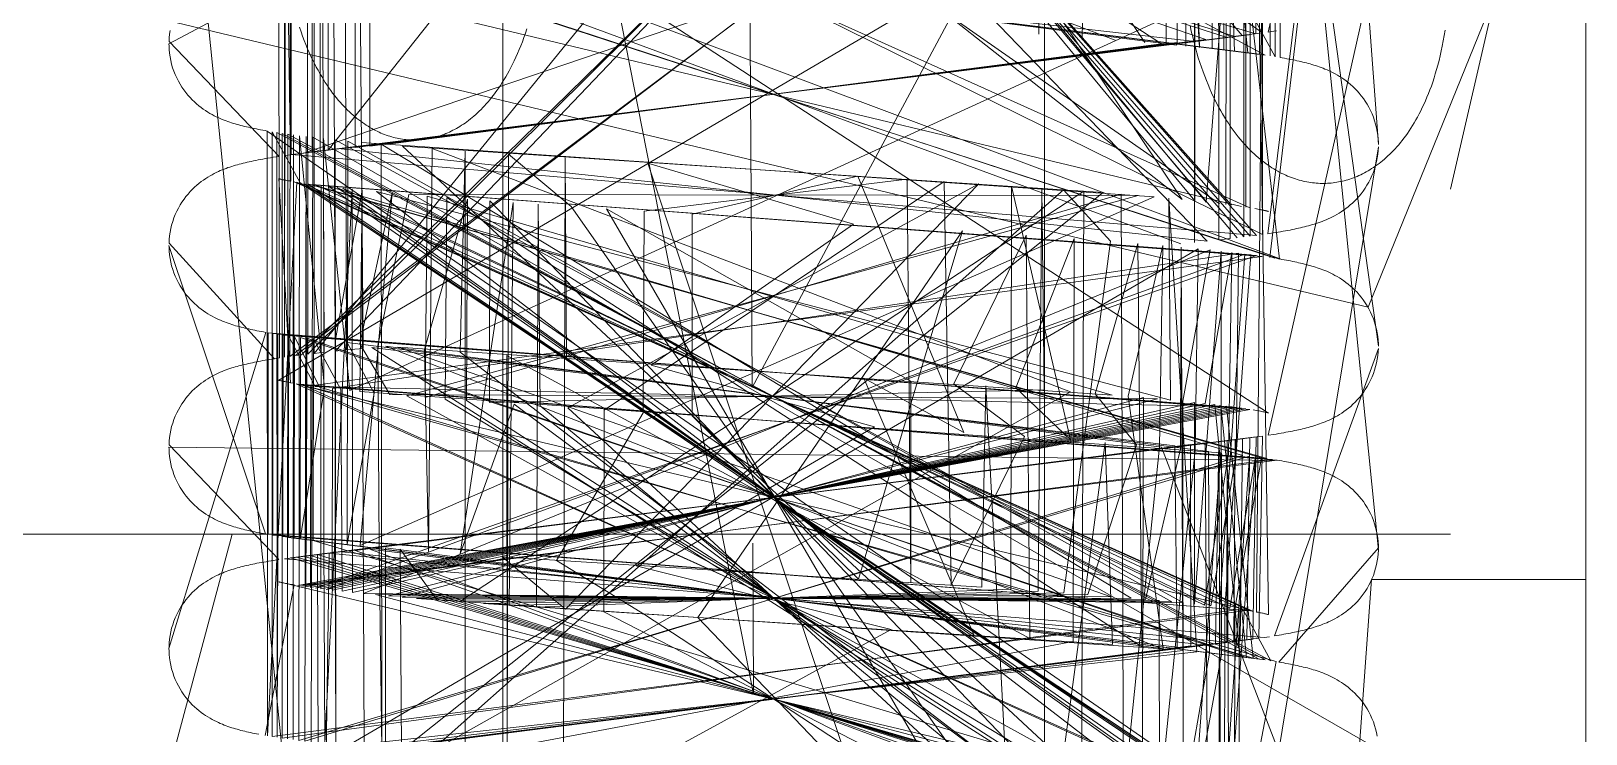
# Model space of a CAD drawing. Header units: millimetres. Extents: x 521 to 148073, y -17811 to 32040.
# Drawn here: x 65995.43 to 66013.34, y 20476.05 to 20484.15 of the extents above; entities that cross this region are included whole.
import ezdxf

# ---------------------------------------------------------------- set-up
doc = ezdxf.new("R2010")
doc.units = ezdxf.units.MM
doc.layers.add('Datové rozvody', color=6, linetype='Continuous')
doc.layers.add('PDF_Geometrie', color=7, linetype='Continuous', true_color=0xbdbdbd)

# ---------------------------------------------------------------- blocks, each defined once
blk = doc.blocks.new('projektor')
at = {"layer": 'PDF_Geometrie', "lineweight": 13}
for points in [[(86027.983, 15083.804), (86079.825, 15083.804)], [(86073.502, 15083.804), (86073.502, 15081.403), (86076.031, 15081.22), (86076.537, 15067.923)], [(86040.121, 15082.793), (86066.927, 15082.793), (86069.131, 15082.287)], [(86066.927, 15082.793), (86070.453, 15081.363), (86066.927, 15066.608)], [(86081.089, 15082.54), (86072.019, 15079.049), (86070.889, 15070.352), (86074.278, 15079.049), (86073.148, 15070.352), (86075.408, 15070.352)], [(86076.537, 15079.049), (86070.903, 15070.197), (86072.006, 15079.196), (86074.262, 15079.225), (86073.164, 15070.173), (86076.52, 15079.243)], [(86075.425, 15070.153), (86074.248, 15079.378), (86071.99, 15079.374), (86073.179, 15070.012), (86076.504, 15079.41)], [(86075.441, 15069.987), (86074.234, 15079.52), (86073.195, 15069.862), (86071.973, 15079.538), (86076.488, 15079.566)], [(86075.457, 15069.831), (86074.22, 15079.654), (86071.957, 15079.69), (86076.473, 15079.712)], [(86075.472, 15069.686), (86073.209, 15069.72), (86074.206, 15079.779), (86071.946, 15079.784), (86076.463, 15079.803), (86073.224, 15069.59), (86075.483, 15069.594), (86074.197, 15079.857), (86071.936, 15079.873), (86073.234, 15069.508), (86076.452, 15079.891)], [(86075.493, 15069.508), (86074.189, 15079.931), (86071.926, 15079.957), (86073.243, 15069.43), (86076.442, 15079.973)], [(86075.503, 15069.425), (86074.179, 15080.004), (86071.916, 15080.036), (86073.252, 15069.356), (86076.432, 15080.051)], [(86075.513, 15069.348), (86074.171, 15080.072), (86071.906, 15080.11), (86073.262, 15069.286), (86076.423, 15080.126)], [(86075.522, 15069.274), (86074.162, 15080.137), (86071.897, 15080.18), (86073.272, 15069.219), (86074.152, 15080.198), (86074.144, 15080.257)], [(86067.296, 15079.369), (86067.36, 15079.382), (86067.423, 15079.397), (86067.484, 15079.413), (86067.543, 15079.428), (86067.6, 15079.444), (86067.656, 15079.46), (86067.71, 15079.478), (86067.763, 15079.495), (86067.814, 15079.513), (86067.864, 15079.532), (86067.912, 15079.551), (86067.958, 15079.569), (86068.005, 15079.589), (86068.049, 15079.609), (86068.092, 15079.628), (86068.133, 15079.649), (86068.174, 15079.669), (86068.213, 15079.69), (86068.25, 15079.711), (86068.287, 15079.732), (86068.323, 15079.753), (86068.358, 15079.775), (86068.391, 15079.797), (86068.423, 15079.818), (86068.454, 15079.841), (86068.484, 15079.862), (86068.514, 15079.885), (86068.542, 15079.906), (86068.569, 15079.928), (86068.596, 15079.951), (86068.621, 15079.973), (86068.645, 15079.995), (86068.669, 15080.018), (86068.692, 15080.04), (86068.714, 15080.063), (86068.735, 15080.085), (86068.754, 15080.107), (86068.774, 15080.13), (86068.793, 15080.152), (86068.811, 15080.175), (86068.828, 15080.197), (86068.844, 15080.219), (86068.86, 15080.242), (86068.875, 15080.264), (86068.89, 15080.286), (86068.903, 15080.308), (86068.917, 15080.33), (86068.928, 15080.353), (86068.941, 15080.374), (86068.952, 15080.396), (86068.963, 15080.418), (86068.973, 15080.44), (86068.982, 15080.461), (86068.991, 15080.484), (86069, 15080.505), (86069.007, 15080.526), (86069.015, 15080.548), (86069.021, 15080.57), (86069.028, 15080.592), (86069.033, 15080.613), (86069.039, 15080.634), (86069.043, 15080.656), (86069.048, 15080.677), (86069.051, 15080.698), (86069.055, 15080.72), (86069.057, 15080.74), (86069.06, 15080.761), (86069.062, 15080.783), (86069.063, 15080.804), (86069.064, 15080.825), (86069.065, 15080.846), (86069.065, 15080.866), (86069.064, 15080.888), (86069.063, 15080.909), (86069.062, 15080.929), (86069.061, 15080.951), (86069.058, 15080.971), (86069.056, 15080.992), (86069.052, 15081.013), (86069.049, 15081.033), (86069.045, 15081.054), (86069.04, 15081.075), (86069.035, 15081.096), (86069.03, 15081.116), (86069.023, 15081.137), (86069.017, 15081.158), (86069.01, 15081.179), (86069.002, 15081.199), (86068.995, 15081.219), (86068.986, 15081.24), (86068.977, 15081.26), (86068.968, 15081.281), (86068.958, 15081.302), (86068.947, 15081.322), (86068.936, 15081.342), (86068.924, 15081.363), (86068.913, 15081.383), (86068.899, 15081.403), (86068.887, 15081.424), (86068.872, 15081.444), (86068.858, 15081.465), (86068.842, 15081.486), (86068.827, 15081.506), (86068.811, 15081.526), (86068.793, 15081.546), (86068.775, 15081.566), (86068.757, 15081.586), (86068.738, 15081.607), (86068.718, 15081.627), (86068.698, 15081.646), (86068.676, 15081.667), (86068.654, 15081.687), (86068.631, 15081.706), (86068.607, 15081.727), (86068.583, 15081.746), (86068.557, 15081.765), (86068.531, 15081.785), (86068.504, 15081.804), (86068.475, 15081.823), (86068.447, 15081.843), (86068.417, 15081.861), (86068.386, 15081.88), (86068.354, 15081.899), (86068.321, 15081.917), (86068.287, 15081.935), (86068.252, 15081.953), (86068.215, 15081.971), (86068.179, 15081.988), (86068.14, 15082.006), (86068.1, 15082.023), (86068.059, 15082.039), (86068.017, 15082.055), (86067.974, 15082.072), (86067.929, 15082.087), (86067.883, 15082.102), (86067.836, 15082.116), (86067.789, 15082.131), (86067.739, 15082.145), (86067.688, 15082.158), (86067.635, 15082.171), (86067.581, 15082.184), (86067.525, 15082.195), (86067.467, 15082.206), (86067.408, 15082.217), (86067.346, 15082.227)], [(86072.997, 15082.287), (86072.997, 15081.464), (86072.997, 15065.596)], [(86066.84, 15074.434), (86065.106, 15074.424), (86063.121, 15082.2), (86066.84, 15074.434), (86069.25, 15074.447), (86071.35, 15074.459), (86062.285, 15079.321)], [(86076.413, 15080.197), (86068.654, 15081.478), (86068.695, 15081.476), (86068.737, 15081.471), (86068.778, 15081.465), (86068.819, 15081.457), (86068.86, 15081.447), (86068.9, 15081.436), (86068.94, 15081.422), (86068.978, 15081.406), (86069.015, 15081.389), (86069.051, 15081.371), (86069.086, 15081.35), (86069.119, 15081.33), (86069.151, 15081.308), (86069.181, 15081.285), (86069.209, 15081.262), (86069.236, 15081.238), (86069.261, 15081.213), (86069.285, 15081.189), (86069.306, 15081.163), (86069.327, 15081.139), (86069.347, 15081.113), (86069.365, 15081.088), (86069.383, 15081.063), (86069.398, 15081.038), (86069.413, 15081.013), (86069.427, 15080.988), (86069.44, 15080.964), (86069.451, 15080.94), (86069.462, 15080.917), (86069.472, 15080.894), (86069.481, 15080.87), (86069.49, 15080.848), (86069.498, 15080.826), (86069.506, 15080.804), (86069.513, 15080.782), (86069.52, 15080.76), (86069.527, 15080.739), (86069.533, 15080.717), (86069.539, 15080.695), (86069.545, 15080.674), (86069.55, 15080.652), (86069.557, 15080.629), (86069.562, 15080.607), (86069.567, 15080.583), (86069.571, 15080.56), (86069.576, 15080.537), (86069.581, 15080.512), (86069.587, 15080.488), (86069.592, 15080.462), (86069.597, 15080.437), (86069.601, 15080.411), (86069.606, 15080.383), (86069.61, 15080.356), (86069.615, 15080.328), (86069.619, 15080.3), (86069.628, 15080.24), (86059.618, 15081.478)], [(86060.597, 15080.208), (86073.173, 15081.478), (86073.214, 15081.476), (86073.255, 15081.471), (86073.295, 15081.465), (86073.337, 15081.457), (86073.378, 15081.448), (86073.418, 15081.436), (86073.457, 15081.423), (86073.495, 15081.406), (86073.532, 15081.39), (86073.568, 15081.372), (86073.603, 15081.351), (86073.636, 15081.331), (86073.668, 15081.309), (86073.698, 15081.286), (86073.726, 15081.263), (86073.753, 15081.239), (86073.778, 15081.214), (86073.802, 15081.19), (86073.824, 15081.165), (86073.845, 15081.14), (86073.864, 15081.114), (86073.882, 15081.09), (86073.899, 15081.065), (86073.915, 15081.04), (86073.93, 15081.016), (86073.943, 15080.991), (86073.955, 15080.968), (86073.967, 15080.945), (86073.978, 15080.921), (86073.988, 15080.899), (86073.997, 15080.876), (86074.005, 15080.855), (86074.014, 15080.834), (86074.021, 15080.812), (86074.028, 15080.792), (86074.035, 15080.771), (86074.042, 15080.75), (86074.047, 15080.73), (86074.053, 15080.71), (86074.059, 15080.688), (86074.065, 15080.668), (86074.07, 15080.647), (86074.075, 15080.626), (86074.08, 15080.604), (86074.085, 15080.582), (86074.09, 15080.56), (86074.095, 15080.538), (86074.099, 15080.515), (86074.104, 15080.492), (86074.108, 15080.467), (86074.113, 15080.443), (86074.117, 15080.419), (86074.122, 15080.393), (86074.127, 15080.368), (86074.135, 15080.314), (86070.914, 15081.478), (86070.954, 15081.476), (86070.994, 15081.471), (86071.036, 15081.465), (86071.077, 15081.457), (86071.116, 15081.448), (86071.157, 15081.436), (86071.195, 15081.423), (86071.234, 15081.407), (86071.271, 15081.391), (86071.307, 15081.373), (86071.341, 15081.353), (86071.374, 15081.332), (86071.406, 15081.311), (86071.436, 15081.288), (86071.464, 15081.265), (86071.49, 15081.242), (86071.516, 15081.217), (86071.54, 15081.193), (86071.563, 15081.168), (86071.583, 15081.143), (86071.603, 15081.119), (86071.621, 15081.093), (86071.638, 15081.069), (86071.654, 15081.044), (86071.668, 15081.02), (86071.682, 15080.995), (86071.694, 15080.972), (86071.706, 15080.949), (86071.717, 15080.925), (86071.727, 15080.903), (86071.737, 15080.881), (86071.745, 15080.86), (86071.753, 15080.839), (86071.76, 15080.817), (86071.768, 15080.796), (86071.775, 15080.776), (86071.781, 15080.755), (86071.787, 15080.734), (86071.793, 15080.714), (86071.799, 15080.693), (86071.805, 15080.672), (86071.81, 15080.651), (86071.815, 15080.629), (86071.821, 15080.608), (86071.826, 15080.585), (86071.83, 15080.563), (86071.835, 15080.54), (86071.84, 15080.516), (86071.845, 15080.492), (86071.85, 15080.467), (86071.854, 15080.443), (86071.859, 15080.417), (86071.863, 15080.39), (86071.868, 15080.363), (86071.873, 15080.334), (86071.877, 15080.306), (86071.887, 15080.245), (86066.395, 15081.478)], [(86067.354, 15080.338), (86067.359, 15080.308), (86067.369, 15080.245), (86061.877, 15081.478)], [(86068.478, 15069.025), (86068.473, 15069), (86068.469, 15068.976), (86068.465, 15068.95), (86068.459, 15068.927), (86068.455, 15068.903), (86068.45, 15068.88), (86068.446, 15068.858), (86068.441, 15068.835), (86068.436, 15068.813), (86068.431, 15068.791), (86068.426, 15068.77), (86068.421, 15068.749), (86068.416, 15068.728), (86068.41, 15068.708), (86068.405, 15068.688), (86068.398, 15068.666), (86068.393, 15068.646), (86068.386, 15068.626), (86068.379, 15068.605), (86068.371, 15068.584), (86068.364, 15068.564), (86068.357, 15068.542), (86068.348, 15068.52), (86068.338, 15068.498), (86068.328, 15068.476), (86068.318, 15068.454), (86068.306, 15068.43), (86068.293, 15068.406), (86068.28, 15068.383), (86068.266, 15068.358), (86068.249, 15068.333), (86068.232, 15068.308), (86068.214, 15068.283), (86068.194, 15068.258), (86068.174, 15068.233), (86068.152, 15068.209), (86068.127, 15068.184), (86068.102, 15068.16), (86068.076, 15068.136), (86068.047, 15068.113), (86068.017, 15068.091), (86067.985, 15068.069), (86067.953, 15068.048), (86067.918, 15068.029), (86067.883, 15068.01), (86067.845, 15067.993), (86067.807, 15067.979), (86067.768, 15067.964), (86067.729, 15067.953), (86067.688, 15067.943), (86067.648, 15067.936), (86067.606, 15067.93), (86067.566, 15067.926), (86067.525, 15067.924), (86067.501, 15067.923), (86060.88, 15080.398)], [(86065.242, 15067.923), (86069.917, 15080.397), (86069.921, 15080.423), (86069.925, 15080.447), (86069.93, 15080.472), (86069.934, 15080.495), (86069.94, 15080.518), (86069.944, 15080.541), (86069.949, 15080.563), (86069.954, 15080.585), (86069.959, 15080.607), (86069.963, 15080.628), (86069.969, 15080.65), (86069.974, 15080.67), (86069.98, 15080.691), (86069.985, 15080.712), (86069.991, 15080.732), (86069.997, 15080.752), (86070.004, 15080.773), (86070.011, 15080.794), (86070.017, 15080.814), (86070.024, 15080.836), (86070.033, 15080.857), (86070.041, 15080.878), (86070.05, 15080.901), (86070.061, 15080.923), (86070.072, 15080.946), (86070.083, 15080.969), (86070.096, 15080.992), (86070.109, 15081.017), (86070.123, 15081.041), (86070.139, 15081.066), (86070.157, 15081.091), (86070.175, 15081.115), (86070.194, 15081.141), (86070.215, 15081.166), (86070.237, 15081.191), (86070.26, 15081.215), (86070.285, 15081.24), (86070.312, 15081.263), (86070.341, 15081.286), (86070.371, 15081.309), (86070.403, 15081.331), (86070.435, 15081.351), (86070.471, 15081.372), (86070.506, 15081.39), (86070.543, 15081.406), (86070.581, 15081.423), (86070.62, 15081.436), (86070.66, 15081.447), (86070.7, 15081.457), (86070.741, 15081.465), (86070.782, 15081.471), (86070.823, 15081.476), (86070.864, 15081.478), (86070.889, 15081.478), (86063.138, 15080.392)], [(86067.653, 15080.376), (86067.658, 15080.401), (86067.662, 15080.426), (86067.667, 15080.451), (86067.672, 15080.475), (86067.676, 15080.498), (86067.681, 15080.521), (86067.685, 15080.544), (86067.69, 15080.566), (86067.695, 15080.589), (86067.7, 15080.61), (86067.705, 15080.631), (86067.71, 15080.652), (86067.715, 15080.673), (86067.721, 15080.693), (86067.726, 15080.714), (86067.733, 15080.734), (86067.739, 15080.754), (86067.745, 15080.775), (86067.752, 15080.796), (86067.759, 15080.816), (86067.766, 15080.838), (86067.775, 15080.859), (86067.783, 15080.88), (86067.792, 15080.903), (86067.802, 15080.925), (86067.813, 15080.948), (86067.825, 15080.971), (86067.837, 15080.994), (86067.851, 15081.019), (86067.866, 15081.043), (86067.882, 15081.068), (86067.898, 15081.092), (86067.917, 15081.117), (86067.936, 15081.142), (86067.957, 15081.167), (86067.979, 15081.192), (86068.003, 15081.216), (86068.028, 15081.241), (86068.055, 15081.264), (86068.083, 15081.287), (86068.114, 15081.31), (86068.144, 15081.332), (86068.178, 15081.352), (86068.212, 15081.372), (86068.248, 15081.39), (86068.285, 15081.407), (86068.323, 15081.423), (86068.362, 15081.436), (86068.402, 15081.448), (86068.442, 15081.457), (86068.483, 15081.465), (86068.524, 15081.471), (86068.564, 15081.476), (86068.605, 15081.478), (86068.63, 15081.478), (86054.103, 15080.4)], [(86059.594, 15081.478), (86069.894, 15080.263)], [(86076.123, 15080.089), (86073.53, 15069.154), (86073.53, 15069.153), (86073.53, 15069.154), (86073.53, 15069.156), (86073.53, 15069.159), (86073.532, 15069.162), (86073.533, 15069.167), (86073.535, 15069.173), (86073.537, 15069.18), (86073.538, 15069.188), (86073.541, 15069.197), (86073.542, 15069.208), (86073.545, 15069.219), (86073.547, 15069.231), (86073.55, 15069.244), (86073.553, 15069.258), (86073.556, 15069.274), (86073.559, 15069.29), (86073.561, 15069.307), (86073.565, 15069.327), (86075.251, 15069.002)], [(86075.237, 15068.929), (86075.233, 15068.905), (86075.228, 15068.882), (86075.224, 15068.86), (86075.219, 15068.837), (86075.214, 15068.815), (86075.209, 15068.793), (86075.204, 15068.772), (86075.199, 15068.751), (86075.194, 15068.73), (86075.188, 15068.709), (86075.182, 15068.689), (86075.176, 15068.668), (86075.17, 15068.648), (86075.164, 15068.627), (86075.157, 15068.606), (86075.149, 15068.585), (86075.142, 15068.565), (86075.134, 15068.543), (86075.125, 15068.522), (86075.116, 15068.499), (86075.106, 15068.477), (86075.095, 15068.455), (86075.084, 15068.431), (86075.072, 15068.407), (86075.057, 15068.384), (86075.043, 15068.359), (86075.027, 15068.334), (86075.011, 15068.309), (86074.992, 15068.284), (86074.973, 15068.259), (86074.952, 15068.234), (86074.93, 15068.21), (86074.906, 15068.185), (86074.88, 15068.161), (86074.853, 15068.136), (86074.826, 15068.114), (86074.796, 15068.091), (86074.764, 15068.069), (86074.73, 15068.049), (86074.696, 15068.029), (86074.66, 15068.01), (86074.623, 15067.994), (86074.585, 15067.979), (86074.546, 15067.965), (86074.506, 15067.953), (86074.465, 15067.943), (86074.425, 15067.936), (86074.383, 15067.93), (86074.343, 15067.926), (86074.303, 15067.924), (86074.278, 15067.923), (86070.734, 15069.008), (86070.729, 15068.983), (86070.724, 15068.957), (86070.72, 15068.933), (86070.715, 15068.909), (86070.71, 15068.886), (86070.706, 15068.863), (86070.701, 15068.84), (86070.696, 15068.818), (86070.691, 15068.796), (86070.686, 15068.774), (86070.681, 15068.754), (86070.676, 15068.732), (86070.67, 15068.711), (86070.664, 15068.691), (86070.659, 15068.67), (86070.653, 15068.649), (86070.646, 15068.629), (86070.639, 15068.608), (86070.632, 15068.587), (86070.624, 15068.566), (86070.617, 15068.544), (86070.607, 15068.523), (86070.598, 15068.501), (86070.588, 15068.478), (86070.578, 15068.456), (86070.567, 15068.432), (86070.554, 15068.409), (86070.541, 15068.385), (86070.525, 15068.36), (86070.51, 15068.336), (86070.493, 15068.31), (86070.475, 15068.285), (86070.455, 15068.26), (86070.434, 15068.235), (86070.412, 15068.211), (86070.389, 15068.186), (86070.363, 15068.162), (86070.337, 15068.137), (86070.308, 15068.114), (86070.278, 15068.092), (86070.246, 15068.07), (86070.214, 15068.049), (86070.179, 15068.03), (86070.142, 15068.011), (86070.106, 15067.994), (86070.067, 15067.979), (86070.028, 15067.965), (86069.988, 15067.953), (86069.948, 15067.943), (86069.907, 15067.936), (86069.866, 15067.93), (86069.825, 15067.926), (86069.784, 15067.924), (86069.759, 15067.923), (86072.993, 15069.007), (86072.988, 15068.982), (86072.984, 15068.957), (86072.979, 15068.933), (86072.975, 15068.909), (86072.969, 15068.886), (86072.965, 15068.863), (86072.96, 15068.84), (86072.955, 15068.819), (86072.951, 15068.797), (86072.946, 15068.775), (86072.94, 15068.754), (86072.935, 15068.733), (86072.929, 15068.712), (86072.924, 15068.692), (86072.918, 15068.671), (86072.912, 15068.65), (86072.905, 15068.63), (86072.899, 15068.609), (86072.892, 15068.588), (86072.884, 15068.567), (86072.876, 15068.545), (86072.868, 15068.524), (86072.859, 15068.502), (86072.848, 15068.479), (86072.838, 15068.457), (86072.826, 15068.433), (86072.813, 15068.41), (86072.8, 15068.386), (86072.786, 15068.361), (86072.77, 15068.336), (86072.752, 15068.311), (86072.734, 15068.286), (86072.715, 15068.26), (86072.694, 15068.236), (86072.672, 15068.211), (86072.648, 15068.186), (86072.623, 15068.162), (86072.596, 15068.138), (86072.568, 15068.115), (86072.538, 15068.093), (86072.507, 15068.07), (86072.473, 15068.049), (86072.438, 15068.03), (86072.403, 15068.011), (86072.365, 15067.994), (86072.327, 15067.979), (86072.287, 15067.965), (86072.248, 15067.953), (86072.207, 15067.944), (86072.166, 15067.936), (86072.125, 15067.93), (86072.084, 15067.926), (86072.043, 15067.924), (86072.019, 15067.923), (86072.171, 15080.37), (86072.175, 15080.396), (86072.18, 15080.422), (86072.185, 15080.447), (86072.189, 15080.472), (86072.194, 15080.495), (86072.199, 15080.518), (86072.203, 15080.542), (86072.208, 15080.564), (86072.213, 15080.585), (86072.218, 15080.608), (86072.223, 15080.629), (86072.228, 15080.651), (86072.233, 15080.671), (86072.239, 15080.692), (86072.245, 15080.713), (86072.251, 15080.733), (86072.256, 15080.753), (86072.263, 15080.774), (86072.27, 15080.795), (86072.277, 15080.815), (86072.285, 15080.837), (86072.292, 15080.858), (86072.302, 15080.879), (86072.311, 15080.902), (86072.32, 15080.924), (86072.331, 15080.947), (86072.342, 15080.97), (86072.355, 15080.993), (86072.368, 15081.018), (86072.383, 15081.042), (86072.399, 15081.067), (86072.416, 15081.091), (86072.434, 15081.116), (86072.454, 15081.142), (86072.475, 15081.166), (86072.496, 15081.192), (86072.521, 15081.216), (86072.546, 15081.24), (86072.572, 15081.264), (86072.601, 15081.287), (86072.631, 15081.31), (86072.662, 15081.331), (86072.695, 15081.352), (86072.73, 15081.372), (86072.765, 15081.39), (86072.803, 15081.407), (86072.841, 15081.423), (86072.88, 15081.436), (86072.92, 15081.447), (86072.96, 15081.457), (86073, 15081.465), (86073.042, 15081.471), (86073.082, 15081.476), (86073.124, 15081.478), (86073.148, 15081.478), (86074.429, 15080.361), (86074.433, 15080.389), (86074.438, 15080.417), (86074.443, 15080.443), (86074.448, 15080.47), (86074.453, 15080.495), (86074.458, 15080.52), (86074.463, 15080.545), (86074.468, 15080.568), (86074.473, 15080.592), (86074.479, 15080.615), (86074.484, 15080.637), (86074.49, 15080.661), (86074.495, 15080.683), (86074.501, 15080.704), (86074.507, 15080.727), (86074.514, 15080.748), (86074.521, 15080.77), (86074.528, 15080.792), (86074.535, 15080.813), (86074.543, 15080.835), (86074.551, 15080.856), (86074.56, 15080.878), (86074.569, 15080.9), (86074.579, 15080.922), (86074.589, 15080.945), (86074.601, 15080.968), (86074.613, 15080.991), (86074.627, 15081.015), (86074.641, 15081.039), (86074.656, 15081.064), (86074.673, 15081.089), (86074.691, 15081.113), (86074.71, 15081.139), (86074.731, 15081.164), (86074.754, 15081.189), (86074.777, 15081.213), (86074.803, 15081.238), (86074.829, 15081.262), (86074.857, 15081.285), (86074.887, 15081.309), (86074.919, 15081.33), (86074.953, 15081.351), (86074.987, 15081.371), (86075.023, 15081.389), (86075.061, 15081.406), (86075.099, 15081.422), (86075.138, 15081.436), (86075.178, 15081.447), (86075.218, 15081.457), (86075.259, 15081.465)], [(86075.408, 15081.478), (86068.548, 15069.535), (86075.324, 15069.519)], [(86049.009, 15080.059), (86049.002, 15080.019), (86053.242, 15069.381), (86064.816, 15080.015), (86052.671, 15069.068), (86054.93, 15069.068), (86060.02, 15069.389), (86061.707, 15069.067), (86049.574, 15080.332), (86048.154, 15069.076), (86045.895, 15069.074), (86054.091, 15080.323), (86056.35, 15080.326), (86067.073, 15080.007), (86067.645, 15080.322), (86060.867, 15080.32), (86062.281, 15069.396), (86066.228, 15069.081), (86069.903, 15080.319)], [(86048.154, 15069.076), (86048.145, 15069.024), (86054.099, 15080.375), (86067.653, 15080.376), (86060.876, 15080.373), (86066.218, 15069.028), (86069.912, 15080.372), (86067.08, 15080.045), (86062.275, 15069.357), (86046.461, 15069.36), (86055.783, 15080.041), (86063.134, 15080.367), (86065.392, 15080.367), (86057.183, 15069.036), (86050.407, 15069.038), (86064.535, 15069.364), (86069.337, 15080.036)], [(86046.461, 15069.36), (86046.467, 15069.403), (86055.776, 15079.999), (86063.125, 15080.313), (86058.607, 15080.315), (86065.384, 15080.313), (86057.192, 15069.09), (86051.258, 15079.995), (86050.416, 15069.093), (86050.987, 15069.406), (86064.541, 15069.408), (86062.553, 15079.991), (86069.33, 15079.991)], [(86071.298, 15069.284), (86071.304, 15069.315), (86069.045, 15069.32), (86073.863, 15080.079), (86071.31, 15069.349), (86076.117, 15080.051), (86068.478, 15069.025), (86075.256, 15069.027), (86069.051, 15069.355), (86073.856, 15080.043), (86072.997, 15069.034), (86070.738, 15069.034), (86071.597, 15080.036), (86073.572, 15069.366), (86072.166, 15080.343), (86071.316, 15069.386), (86074.424, 15080.332), (86076.111, 15080.011), (86069.057, 15069.394), (86068.486, 15069.079), (86075.264, 15069.08), (86073.851, 15080.005), (86073.006, 15069.086), (86070.747, 15069.087), (86071.59, 15079.992), (86073.578, 15069.41), (86072.158, 15080.288), (86071.321, 15069.425), (86076.104, 15079.966), (86069.064, 15069.434), (86073.844, 15079.963), (86074.414, 15080.272), (86068.496, 15069.134), (86075.272, 15069.135), (86073.015, 15069.142), (86070.755, 15069.143), (86071.582, 15079.945), (86073.585, 15069.457), (86071.328, 15069.468), (86072.149, 15080.229), (86069.07, 15069.478), (86076.097, 15079.918), (86073.838, 15079.917), (86075.282, 15069.192), (86068.504, 15069.193), (86074.404, 15080.21), (86073.023, 15069.2), (86070.765, 15069.202), (86071.575, 15079.894), (86073.592, 15069.509), (86071.334, 15069.513), (86069.882, 15080.176), (86069.076, 15069.525), (86072.139, 15080.167), (86073.831, 15079.868), (86076.09, 15079.867)], [(86075.29, 15069.251), (86068.513, 15069.254), (86074.395, 15080.144), (86073.032, 15069.262), (86070.773, 15069.264), (86071.341, 15069.562), (86071.567, 15079.838), (86073.6, 15069.565), (86069.872, 15080.113), (86069.083, 15069.576), (86073.824, 15079.815), (86072.13, 15080.102), (86076.083, 15079.812)], [(86075.298, 15069.314), (86068.521, 15069.319), (86073.041, 15069.327), (86070.782, 15069.33), (86071.347, 15069.612), (86074.386, 15080.075), (86071.56, 15079.778), (86073.608, 15069.624), (86069.09, 15069.629), (86069.864, 15080.048), (86073.817, 15079.759), (86076.075, 15079.754), (86072.122, 15080.033), (86075.307, 15069.379), (86068.531, 15069.388), (86071.354, 15069.667), (86073.05, 15069.394), (86070.79, 15069.397), (86074.377, 15080.002), (86071.552, 15079.714), (86073.615, 15069.687), (86069.856, 15079.98), (86073.809, 15079.698), (86076.067, 15079.692), (86069.101, 15069.714), (86072.112, 15079.96), (86075.315, 15069.448), (86068.54, 15069.46), (86073.058, 15069.465), (86070.8, 15069.468), (86074.367, 15079.926), (86071.544, 15079.646), (86073.624, 15069.754), (86071.364, 15069.755), (86069.846, 15079.909), (86072.103, 15079.883), (86073.798, 15079.601), (86069.111, 15069.807), (86076.057, 15079.594), (86073.068, 15069.539), (86070.808, 15069.542), (86071.375, 15069.85), (86073.635, 15069.863), (86071.532, 15079.536), (86069.838, 15079.835), (86072.094, 15079.8), (86073.79, 15079.531), (86069.118, 15069.873), (86076.048, 15079.523)], [(86048.996, 15079.975), (86048.989, 15079.928), (86053.255, 15069.472), (86060.034, 15069.481), (86067.061, 15079.921), (86062.293, 15069.483), (86048.171, 15069.187), (86054.073, 15080.212), (86050.998, 15069.487), (86049.554, 15080.211), (86051.246, 15079.913), (86052.689, 15069.189), (86060.85, 15080.208), (86061.726, 15069.19), (86067.627, 15080.208), (86066.244, 15069.194), (86054.949, 15069.19), (86045.913, 15069.196), (86056.331, 15080.204), (86063.107, 15080.199)], [(86046.467, 15069.403), (86046.475, 15069.451), (86055.77, 15079.951), (86065.375, 15080.256), (86057.201, 15069.146), (86058.597, 15080.254), (86050.425, 15069.151), (86064.549, 15069.456), (86053.509, 15079.944), (86058.028, 15079.944), (86062.546, 15079.944), (86066.808, 15069.458), (86069.323, 15079.943)], [(86062.566, 15080.075), (86073.897, 15080.248), (86073.896, 15080.246), (86073.896, 15080.243), (86073.894, 15080.24), (86073.894, 15080.235), (86073.892, 15080.229), (86073.89, 15080.223), (86073.889, 15080.215), (86073.887, 15080.207), (86073.885, 15080.198), (86073.882, 15080.189), (86073.881, 15080.178), (86073.878, 15080.165), (86073.876, 15080.153), (86073.873, 15080.14), (86073.871, 15080.126), (86073.868, 15080.111), (86058.083, 15080.248)], [(86051.801, 15080.121), (86051.811, 15080.186), (86058.588, 15080.189), (86057.779, 15069.514), (86055.52, 15069.517), (86064.797, 15079.888), (86060.278, 15079.878), (86047.29, 15080.177), (86059.473, 15069.227), (86048.982, 15079.876), (86053.263, 15069.524), (86063.991, 15069.231), (86067.055, 15079.874), (86060.041, 15069.532), (86062.299, 15069.532), (86051.004, 15069.532), (86051.239, 15079.866), (86048.18, 15069.247), (86054.065, 15080.152), (86060.841, 15080.148), (86067.618, 15080.147), (86066.254, 15069.254)], [(86049.554, 15080.211), (86049.563, 15080.273), (86048.162, 15069.131), (86052.68, 15069.127), (86054.939, 15069.127), (86061.717, 15069.127), (86054.081, 15080.268), (86062.287, 15069.437), (86060.858, 15080.265), (86067.636, 15080.267)], [(86051.581, 15080.062), (86061.96, 15069.332), (86060.616, 15080.066), (86056.097, 15080.075), (86065.131, 15080.093), (86066.482, 15069.304), (86052.929, 15069.298), (86053.835, 15080.103), (86049.316, 15080.105), (86055.187, 15069.299), (86058.352, 15080.112), (86067.388, 15080.106), (86064.225, 15069.293), (86068.742, 15069.294), (86069.647, 15080.112), (86057.448, 15069.289), (86059.707, 15069.291), (86071.004, 15069.279), (86062.869, 15080.119), (86061.968, 15069.267), (86050.672, 15069.272)], [(86051.571, 15080.134), (86056.089, 15080.139), (86060.607, 15080.139), (86065.123, 15080.154), (86066.491, 15069.239), (86052.937, 15069.235), (86053.825, 15080.166), (86049.307, 15080.168), (86055.196, 15069.234), (86058.343, 15080.175), (86069.637, 15080.178), (86064.234, 15069.224), (86071.012, 15069.219), (86057.457, 15069.222), (86068.752, 15069.224), (86067.379, 15080.178), (86059.716, 15069.22), (86062.86, 15080.185), (86061.978, 15069.204), (86056.079, 15080.201), (86065.114, 15080.213), (86052.946, 15069.175), (86066.5, 15069.177)], [(86064.832, 15080.117), (86071.271, 15069.154), (86071.271, 15069.153), (86071.271, 15069.154), (86071.272, 15069.155), (86071.272, 15069.158), (86071.272, 15069.161), (86071.274, 15069.165), (86071.275, 15069.17), (86071.276, 15069.177), (86071.278, 15069.183), (86071.28, 15069.191), (86071.282, 15069.2), (86071.284, 15069.21), (86071.286, 15069.221), (86071.289, 15069.232), (86071.29, 15069.243), (86071.293, 15069.256), (86071.296, 15069.27), (86071.298, 15069.284), (86069.011, 15069.154), (86069.011, 15069.153), (86069.011, 15069.154), (86069.012, 15069.155), (86069.013, 15069.158), (86069.014, 15069.161), (86069.015, 15069.166), (86069.016, 15069.171), (86069.018, 15069.177), (86069.02, 15069.185), (86069.021, 15069.193), (86069.023, 15069.201), (86069.026, 15069.212), (86069.027, 15069.223), (86069.03, 15069.234), (86069.032, 15069.246), (86069.035, 15069.259), (86069.037, 15069.274), (86069.04, 15069.289), (86059.975, 15069.154)], [(86064.528, 15069.324), (86071.638, 15080.248), (86071.638, 15080.246), (86071.637, 15080.243), (86071.635, 15080.24), (86071.634, 15080.235), (86071.633, 15080.228), (86071.631, 15080.221), (86071.629, 15080.213), (86071.628, 15080.204), (86071.625, 15080.195), (86071.623, 15080.184), (86071.62, 15080.171), (86071.617, 15080.158), (86071.615, 15080.144), (86071.612, 15080.129), (86071.609, 15080.111), (86071.606, 15080.094), (86071.603, 15080.076)], [(86071.029, 15069.105), (86071.02, 15069.161), (86061.986, 15069.145), (86056.071, 15080.259), (86065.106, 15080.27)], [(86047.271, 15080.032), (86047.281, 15080.106), (86060.048, 15069.587), (86048.188, 15069.308), (86054.056, 15080.091), (86060.833, 15080.086), (86066.262, 15069.318), (86067.61, 15080.082)], [(86048.974, 15079.819), (86048.967, 15079.758), (86060.261, 15079.754), (86060.055, 15069.645), (86064.009, 15069.365), (86048.197, 15069.373), (86059.491, 15069.366), (86054.048, 15080.026), (86047.271, 15080.032), (86051.02, 15069.654), (86060.824, 15080.021), (86066.271, 15069.385), (86067.601, 15080.014), (86064.777, 15079.733), (86057.999, 15079.725), (86063.081, 15080.005)], [(86048.75, 15069.567), (86048.758, 15069.628), (86053.487, 15079.775), (86050.452, 15069.344), (86057.795, 15069.629), (86051.792, 15080.052), (86067.04, 15079.771), (86069.3, 15079.768)], [(86053.487, 15079.775), (86053.478, 15079.711), (86054.978, 15069.406), (86048.766, 15069.692), (86057.802, 15069.693), (86050.461, 15069.415), (86051.783, 15079.98), (86062.321, 15069.701), (86069.292, 15079.699)], [(86051.601, 15079.904), (86058.377, 15079.911), (86060.637, 15079.907), (86070.978, 15069.478), (86061.942, 15069.472), (86056.115, 15079.936), (86066.464, 15069.445), (86065.148, 15079.961), (86068.723, 15069.448), (86067.409, 15079.953), (86055.169, 15069.441), (86064.204, 15069.447), (86059.687, 15069.444), (86053.852, 15079.967), (86052.911, 15069.432), (86049.333, 15079.971), (86057.429, 15069.433), (86069.665, 15079.972), (86062.887, 15079.974), (86058.368, 15079.981), (86050.653, 15069.421)], [(86070.995, 15069.343), (86070.986, 15069.409), (86060.627, 15079.988), (86061.951, 15069.401), (86056.106, 15080.007), (86065.14, 15080.028), (86066.473, 15069.372), (86052.919, 15069.364), (86055.178, 15069.368), (86053.843, 15080.037)], [(86064.225, 15069.293), (86064.214, 15069.367), (86059.697, 15069.365), (86057.439, 15069.36), (86069.656, 15080.043), (86058.36, 15080.048), (86062.878, 15080.048), (86070.995, 15069.343)], [(86068.742, 15069.294), (86068.733, 15069.368), (86067.398, 15080.032)], [(86046.513, 15069.745), (86046.525, 15069.852), (86048.942, 15079.55), (86055.719, 15079.549), (86054.999, 15069.574), (86064.756, 15079.55), (86065.322, 15079.857), (86069.274, 15079.548), (86057.254, 15069.548), (86055.562, 15069.861), (86062.495, 15079.539), (86066.858, 15069.862), (86064.599, 15069.866), (86053.459, 15079.532), (86057.822, 15069.869), (86060.235, 15079.53), (86062.341, 15069.869), (86064.037, 15069.597), (86048.786, 15069.871), (86058.539, 15079.802), (86060.082, 15069.875), (86050.479, 15069.569)], [(86048.743, 15069.511), (86048.75, 15069.567), (86050.442, 15069.276), (86053.494, 15079.835), (86057.787, 15069.57), (86069.307, 15079.831)], [(86050.643, 15069.501), (86050.633, 15069.586), (86052.893, 15069.58), (86049.35, 15079.825), (86051.611, 15079.819), (86060.646, 15079.822), (86058.39, 15079.8), (86070.97, 15069.549), (86061.933, 15069.547), (86056.124, 15079.862), (86064.195, 15069.531), (86067.418, 15079.87), (86068.713, 15069.53), (86059.676, 15069.526), (86066.455, 15069.52), (86055.159, 15069.519), (86065.157, 15079.89), (86052.902, 15069.505), (86053.86, 15079.895), (86057.419, 15069.511), (86069.675, 15079.897)], [(86069.684, 15079.817), (86069.698, 15079.692), (86053.883, 15079.698), (86060.657, 15079.731), (86052.88, 15069.699), (86049.364, 15079.706)], [(86051.216, 15079.678), (86051.202, 15079.551), (86051.044, 15069.852), (86059.51, 15069.523), (86057.975, 15079.522), (86067.583, 15079.866)], [(86070.97, 15069.549), (86070.956, 15069.664), (86061.924, 15069.626), (86056.133, 15079.784), (86064.184, 15069.621), (86067.428, 15079.783), (86068.703, 15069.617), (86059.667, 15069.612), (86055.15, 15069.6), (86066.446, 15069.598), (86057.41, 15069.59), (86065.17, 15079.779), (86053.87, 15079.818), (86062.907, 15079.815), (86069.684, 15079.817)], [(86046.525, 15069.852), (86046.538, 15069.969), (86048.929, 15079.43), (86053.315, 15069.968), (86055.707, 15079.432), (86063.05, 15079.74), (86065.309, 15079.738), (86051.754, 15079.741), (86057.268, 15069.667), (86059.525, 15069.654), (86060.79, 15079.73), (86066.871, 15069.978), (86062.483, 15079.422), (86067.001, 15079.422), (86069.261, 15079.42), (86057.835, 15069.986), (86062.353, 15069.982), (86064.612, 15069.984), (86066.305, 15069.682)], [(86046.538, 15069.969), (86046.55, 15070.096), (86053.328, 15070.099), (86055.694, 15079.306), (86060.776, 15079.607), (86063.036, 15079.612), (86067.555, 15079.614)], [(86048.244, 15069.782), (86048.231, 15069.661), (86054.013, 15079.737), (86067.569, 15079.745)], [(86051.726, 15079.463), (86051.74, 15079.607), (86060.106, 15070.106), (86062.47, 15079.296), (86062.365, 15070.105), (86057.847, 15070.111), (86064.625, 15070.112), (86066.319, 15069.807), (86057.951, 15079.285), (86059.541, 15069.796), (86048.812, 15070.12), (86053.433, 15079.281), (86061.802, 15069.813), (86069.246, 15079.28), (86055.591, 15070.129), (86055.025, 15069.814), (86064.061, 15069.822)], [(86070.944, 15069.785), (86070.93, 15069.914), (86061.897, 15069.884)], [(86064.157, 15069.868), (86067.453, 15079.546), (86068.678, 15069.853), (86069.712, 15079.559), (86059.641, 15069.848)], [(86060.672, 15079.588), (86070.944, 15069.785), (86061.911, 15069.751)], [(86065.183, 15079.66), (86067.439, 15079.691), (86056.147, 15079.66), (86068.693, 15069.708), (86059.657, 15069.704)], [(86067.012, 15079.527), (86071.386, 15069.952), (86068.562, 15069.656), (86070.821, 15069.66), (86073.081, 15069.658), (86075.341, 15069.67), (86069.129, 15069.978), (86073.648, 15069.98), (86071.519, 15079.417), (86073.778, 15079.417), (86069.825, 15079.717), (86074.343, 15079.721), (86076.036, 15079.412), (86072.083, 15079.714), (86071.398, 15070.063), (86069.141, 15070.089), (86070.836, 15069.786), (86073.094, 15069.785), (86075.354, 15069.792), (86068.576, 15069.787), (86073.765, 15079.295), (86073.661, 15070.105), (86069.811, 15079.592), (86071.506, 15079.288), (86076.025, 15079.292), (86074.329, 15079.586), (86072.069, 15079.575), (86070.849, 15069.921), (86071.414, 15070.223), (86073.108, 15069.922), (86068.591, 15069.929), (86073.753, 15079.162), (86073.673, 15070.239), (86076.012, 15079.163), (86069.157, 15070.25), (86071.493, 15079.15), (86069.231, 15079.128), (86074.314, 15079.442), (86075.368, 15069.924), (86069.798, 15079.458), (86072.054, 15079.425), (86076, 15079.027), (86073.739, 15079.02), (86073.687, 15070.383), (86071.479, 15079.003), (86071.429, 15070.398), (86070.863, 15070.063), (86069.173, 15070.425), (86073.123, 15070.068), (86069.216, 15078.964), (86068.606, 15070.08), (86075.386, 15070.11), (86074.3, 15079.287), (86069.78, 15079.268), (86072.038, 15079.262), (86073.726, 15078.868), (86073.7, 15070.536), (86071.464, 15078.845), (86075.982, 15078.832), (86071.446, 15070.588), (86069.201, 15078.786), (86069.189, 15070.613), (86070.882, 15070.266), (86073.142, 15070.28), (86075.404, 15070.311), (86068.626, 15070.301), (86073.712, 15078.706), (86073.715, 15070.698), (86074.28, 15079.067), (86071.45, 15078.675), (86069.762, 15079.063), (86072.017, 15079.027), (86075.965, 15078.621), (86069.185, 15078.596), (86071.464, 15070.794), (86069.206, 15070.817), (86071.436, 15078.495), (86070.901, 15070.487), (86073.694, 15078.474), (86073.734, 15070.93), (86073.163, 15070.513), (86075.423, 15070.53), (86069.168, 15078.393), (86068.647, 15070.542), (86075.946, 15078.394), (86071.481, 15071.018), (86069.224, 15071.036), (86074.259, 15078.826), (86069.737, 15078.783), (86071.421, 15078.303), (86071.995, 15078.769), (86073.673, 15078.223), (86073.753, 15071.179), (86069.152, 15078.178), (86075.927, 15078.151), (86071.499, 15071.258), (86069.241, 15071.269), (86070.926, 15070.788), (86073.189, 15070.833), (86068.674, 15070.875), (86071.4, 15078.028), (86075.448, 15070.832), (86069.135, 15077.949), (86069.713, 15078.476), (86073.654, 15077.954), (86073.773, 15071.447), (86074.232, 15078.497), (86071.967, 15078.416), (86075.908, 15077.891), (86069.26, 15071.519), (86071.519, 15071.517), (86071.378, 15077.732), (86069.118, 15077.708), (86073.633, 15077.666), (86073.794, 15071.735), (86069.279, 15071.783), (86073.216, 15071.188), (86071.539, 15071.791), (86075.888, 15077.613), (86070.957, 15071.188), (86068.702, 15071.242), (86075.479, 15071.244), (86074.2, 15078.059), (86069.682, 15078.068), (86071.357, 15077.416), (86071.938, 15078.027), (86069.094, 15077.366), (86073.612, 15077.359), (86073.815, 15072.042), (86069.298, 15072.062), (86071.559, 15072.083), (86075.868, 15077.318), (86071.333, 15077.08), (86073.59, 15077.034), (86073.25, 15071.659), (86073.837, 15072.366), (86069.069, 15077.001), (86071.58, 15072.393), (86075.847, 15077.006), (86069.323, 15072.433), (86068.737, 15071.73), (86075.513, 15071.714), (86070.994, 15071.709), (86074.164, 15077.572), (86069.644, 15077.531), (86071.31, 15076.722), (86071.902, 15077.512), (86073.568, 15076.691), (86069.044, 15076.611), (86071.607, 15072.802), (86073.865, 15072.797), (86075.82, 15076.593), (86069.349, 15072.828), (86071.279, 15076.24), (86073.538, 15076.239), (86069.017, 15076.197), (86069.376, 15073.249), (86071.634, 15073.237), (86073.291, 15072.267), (86073.894, 15073.255), (86075.792, 15076.154)], [(86075.556, 15072.344), (86068.78, 15072.365), (86071.04, 15072.378), (86074.122, 15076.944), (86071.246, 15075.713), (86071.857, 15076.834), (86068.983, 15075.646), (86069.41, 15073.788), (86071.668, 15073.789), (86073.501, 15075.652), (86069.596, 15076.817), (86073.931, 15073.85), (86075.757, 15075.598), (86068.839, 15073.292), (86069.52, 15075.597), (86071.1, 15073.327), (86071.793, 15075.83), (86073.349, 15073.159), (86074.063, 15076.017), (86075.61, 15073.19)], [(86048.915, 15079.3), (86048.902, 15079.159), (86057.296, 15069.932), (86062.457, 15079.161), (86067.54, 15079.474), (86057.939, 15079.155), (86057.861, 15070.245), (86051.726, 15079.463), (86064.638, 15070.25), (86048.257, 15069.911), (86048.825, 15070.26), (86053.419, 15079.142), (86053.987, 15079.487), (86066.975, 15079.148), (86060.763, 15079.477), (86061.816, 15069.956), (86059.556, 15069.951), (86055.605, 15070.282), (86050.523, 15069.977), (86064.077, 15069.971), (86066.333, 15069.939)], [(86070.93, 15069.914), (86070.913, 15070.1), (86061.882, 15070.027), (86056.174, 15079.383), (86064.142, 15070.032), (86065.209, 15079.399), (86062.951, 15079.394), (86057.367, 15069.997), (86066.404, 15069.997), (86067.47, 15079.391), (86068.662, 15070.009), (86059.626, 15070.004), (86058.43, 15079.422), (86069.726, 15079.416), (86053.911, 15079.432), (86052.853, 15069.961), (86055.111, 15069.977), (86049.392, 15079.444), (86050.593, 15069.968), (86060.688, 15079.434), (86051.651, 15079.438)], [(86048.293, 15070.294), (86048.275, 15070.096), (86055.62, 15070.447), (86057.31, 15070.078), (86059.573, 15070.118), (86053.969, 15079.302), (86067.526, 15079.321), (86051.711, 15079.311), (86060.177, 15078.933), (86060.745, 15079.289), (86055.057, 15070.148), (86061.831, 15070.11)], [(86050.577, 15070.13), (86050.557, 15070.352), (86060.724, 15079.049), (86051.686, 15079.049), (86048.314, 15070.171), (86064.125, 15070.211), (86061.868, 15070.18), (86056.189, 15079.229), (86062.966, 15079.234), (86067.484, 15079.225), (86068.646, 15070.174), (86059.611, 15070.169), (86057.353, 15070.15), (86065.227, 15079.208), (86066.389, 15070.147), (86069.741, 15079.264)], [(86064.652, 15070.398), (86064.666, 15070.555), (86048.854, 15070.57), (86051.111, 15070.557), (86053.391, 15078.833), (86058.48, 15079.23), (86060.148, 15070.565), (86057.907, 15078.815), (86064.684, 15078.81), (86051.129, 15078.794), (86055.635, 15070.624), (86066.942, 15078.784), (86065.248, 15079.131), (86060.162, 15078.752), (86048.293, 15070.294), (86053.951, 15079.102), (86062.989, 15079.116), (86057.329, 15070.29), (86060.727, 15079.088), (86046.604, 15078.715), (86051.691, 15079.091), (86067.505, 15079.101)], [(86067.485, 15079.218), (86067.515, 15079.215), (86066.356, 15070.185)], [(86064.125, 15070.211), (86064.112, 15070.352), (86065.242, 15079.049), (86061.853, 15070.352), (86067.501, 15079.049), (86068.63, 15070.352)], [(86048.336, 15070.803), (86053.908, 15078.593), (86057.375, 15070.84), (86062.942, 15078.56), (86065.204, 15078.608), (86059.635, 15070.842), (86053.436, 15071.379), (86060.684, 15078.566), (86064.731, 15071.37), (86067.458, 15078.528)], [(86051.644, 15078.53), (86051.67, 15078.853), (86060.184, 15071.001), (86055.667, 15071.017), (86067.484, 15078.859), (86055.097, 15070.604), (86064.649, 15078.379)], [(86048.366, 15071.196), (86053.877, 15078.197), (86057.812, 15077.569), (86060.652, 15078.153), (86065.174, 15078.207), (86067.429, 15078.16)], [(86105.67, 15077.735), (86104.355, 15077.735), (86079.066, 15077.735), (86075.897, 15077.735), (86073.638, 15077.735), (86071.378, 15077.735), (86069.119, 15077.735), (86066.861, 15077.735), (86064.602, 15077.735), (86062.342, 15077.735), (86060.083, 15077.735), (86057.824, 15077.735), (86055.565, 15077.735), (86053.305, 15077.735), (86051.047, 15077.735), (86048.788, 15077.735), (86046.528, 15077.735), (86040.121, 15077.735), (86044.234, 15077.23), (86040.117, 15077.23), (86023.431, 15077.23), (86022.672, 15077.056), (86020.145, 15076.999)], [(86047.02, 15077.048), (86047.061, 15077.651), (86057.77, 15076.946), (86060.617, 15077.682), (86067.394, 15077.672)], [(86074.79, 15074.475), (86073.098, 15074.467), (86074.79, 15074.475), (86062.829, 15072.122)], [(86067.315, 15069.386), (86067.366, 15069.404), (86067.416, 15069.421), (86067.464, 15069.439), (86067.51, 15069.458), (86067.556, 15069.477), (86067.599, 15069.496), (86067.642, 15069.515), (86067.682, 15069.535), (86067.722, 15069.554), (86067.761, 15069.574), (86067.797, 15069.594), (86067.833, 15069.614), (86067.867, 15069.635), (86067.901, 15069.655), (86067.934, 15069.675), (86067.965, 15069.696), (86067.995, 15069.717), (86068.024, 15069.737), (86068.053, 15069.758), (86068.079, 15069.779), (86068.105, 15069.8), (86068.131, 15069.821), (86068.155, 15069.842), (86068.179, 15069.863), (86068.201, 15069.884), (86068.223, 15069.904), (86068.244, 15069.926), (86068.264, 15069.947), (86068.283, 15069.967), (86068.301, 15069.989), (86068.32, 15070.009), (86068.336, 15070.03), (86068.353, 15070.051), (86068.368, 15070.072), (86068.383, 15070.093), (86068.398, 15070.114), (86068.412, 15070.134), (86068.425, 15070.156), (86068.438, 15070.176), (86068.449, 15070.196), (86068.46, 15070.217), (86068.471, 15070.237), (86068.481, 15070.257), (86068.49, 15070.278), (86068.5, 15070.298), (86068.508, 15070.318), (86068.516, 15070.339), (86068.524, 15070.359), (86068.531, 15070.379), (86068.537, 15070.4), (86068.543, 15070.42), (86068.549, 15070.439), (86068.554, 15070.46), (86068.558, 15070.48), (86068.562, 15070.499), (86068.566, 15070.52), (86068.569, 15070.539), (86068.571, 15070.559), (86068.574, 15070.579), (86068.576, 15070.599), (86068.577, 15070.618), (86068.578, 15070.639), (86068.579, 15070.658), (86068.579, 15070.678), (86068.578, 15070.698), (86068.578, 15070.717), (86068.576, 15070.736), (86068.575, 15070.757), (86068.573, 15070.776), (86068.571, 15070.795), (86068.567, 15070.815), (86068.564, 15070.835), (86068.561, 15070.854), (86068.557, 15070.874), (86068.551, 15070.893), (86068.546, 15070.912), (86068.541, 15070.932), (86068.535, 15070.951), (86068.529, 15070.97), (86068.521, 15070.99), (86068.515, 15071.009), (86068.506, 15071.028), (86068.498, 15071.048), (86068.489, 15071.067), (86068.48, 15071.086), (86068.47, 15071.106), (86068.46, 15071.125), (86068.449, 15071.145), (86068.439, 15071.165), (86068.426, 15071.184), (86068.414, 15071.203), (86068.401, 15071.223), (86068.388, 15071.243), (86068.373, 15071.262), (86068.358, 15071.282), (86068.343, 15071.302), (86068.327, 15071.321), (86068.31, 15071.342), (86068.293, 15071.361), (86068.275, 15071.381), (86068.255, 15071.401), (86068.236, 15071.421), (86068.216, 15071.44), (86068.194, 15071.461), (86068.173, 15071.48), (86068.15, 15071.5), (86068.127, 15071.52), (86068.101, 15071.54), (86068.076, 15071.559), (86068.05, 15071.58), (86068.023, 15071.599), (86067.995, 15071.619), (86067.966, 15071.639), (86067.935, 15071.658), (86067.904, 15071.678), (86067.871, 15071.698), (86067.837, 15071.717), (86067.802, 15071.736), (86067.766, 15071.756), (86067.729, 15071.774), (86067.69, 15071.793), (86067.65, 15071.812), (86067.609, 15071.83), (86067.566, 15071.848), (86067.522, 15071.867), (86067.477, 15071.884), (86067.429, 15071.902), (86067.381, 15071.919), (86067.331, 15071.936)], [(86105.67, 15071.666), (86104.355, 15071.666), (86079.066, 15071.666), (86075.51, 15071.666), (86073.251, 15071.666), (86070.991, 15071.666), (86068.732, 15071.666), (86066.473, 15071.666), (86064.214, 15071.666), (86061.955, 15071.666), (86059.696, 15071.666), (86057.436, 15071.666), (86055.178, 15071.666), (86052.918, 15071.666), (86050.659, 15071.666), (86048.401, 15071.666), (86046.494, 15071.666), (86042.651, 15071.666), (86030.512, 15071.16), (86022.672, 15070.048), (86037.392, 15070.048)], [(86075.532, 15069.203), (86062.957, 15067.924)], [(86074.278, 15067.923), (86074.253, 15067.924), (86074.212, 15067.926), (86074.171, 15067.93), (86074.13, 15067.936), (86074.089, 15067.944), (86074.049, 15067.953), (86074.01, 15067.965), (86073.97, 15067.979), (86073.932, 15067.994), (86073.895, 15068.011), (86073.859, 15068.03), (86073.825, 15068.049), (86073.791, 15068.069), (86073.76, 15068.092), (86073.73, 15068.114), (86073.702, 15068.137), (86073.675, 15068.161), (86073.65, 15068.185), (86073.627, 15068.21), (86073.604, 15068.234), (86073.583, 15068.259), (86073.564, 15068.285), (86073.546, 15068.309), (86073.529, 15068.335), (86073.513, 15068.359), (86073.498, 15068.384), (86073.485, 15068.407), (86073.472, 15068.431), (86073.46, 15068.455), (86073.451, 15068.477), (86073.44, 15068.499), (86073.431, 15068.522), (86073.422, 15068.543), (86073.414, 15068.565), (86073.407, 15068.585), (86073.399, 15068.606), (86073.393, 15068.627), (86073.386, 15068.647), (86073.38, 15068.668), (86073.374, 15068.689), (86073.368, 15068.709), (86073.363, 15068.73), (86073.358, 15068.752), (86073.352, 15068.773), (86073.347, 15068.794), (86073.342, 15068.817), (86073.337, 15068.839), (86073.333, 15068.862), (86073.327, 15068.885), (86073.322, 15068.909), (86073.317, 15068.934), (86073.313, 15068.959), (86073.308, 15068.985), (86073.304, 15069.011), (86073.299, 15069.039), (86073.295, 15069.067), (86073.29, 15069.096), (86073.281, 15069.156), (86071.994, 15067.924), (86071.953, 15067.926), (86071.912, 15067.93), (86071.871, 15067.936), (86071.831, 15067.944), (86071.79, 15067.953), (86071.75, 15067.965), (86071.711, 15067.979), (86071.673, 15067.994), (86071.637, 15068.01), (86071.601, 15068.029), (86071.567, 15068.049), (86071.533, 15068.069), (86071.502, 15068.092), (86071.471, 15068.114), (86071.444, 15068.136), (86071.417, 15068.161), (86071.391, 15068.185), (86071.368, 15068.21), (86071.346, 15068.234), (86071.325, 15068.259), (86071.305, 15068.284), (86071.287, 15068.309), (86071.27, 15068.334), (86071.255, 15068.358), (86071.24, 15068.383), (86071.226, 15068.407), (86071.214, 15068.43), (86071.202, 15068.454), (86071.191, 15068.476), (86071.181, 15068.498), (86071.172, 15068.521), (86071.163, 15068.542), (86071.155, 15068.564), (86071.148, 15068.585), (86071.14, 15068.605), (86071.133, 15068.627), (86071.128, 15068.647), (86071.121, 15068.667), (86071.115, 15068.688), (86071.109, 15068.708), (86071.104, 15068.729), (86071.098, 15068.75), (86071.093, 15068.771), (86071.089, 15068.792), (86071.083, 15068.814), (86071.078, 15068.836), (86071.074, 15068.859), (86071.069, 15068.881), (86071.065, 15068.904), (86071.06, 15068.928), (86071.055, 15068.951), (86071.051, 15068.976), (86071.046, 15069), (86071.042, 15069.025), (86071.038, 15069.052), (86071.029, 15069.105), (86069.735, 15067.924), (86069.693, 15067.926), (86069.653, 15067.93), (86069.611, 15067.936), (86069.571, 15067.944), (86069.531, 15067.953), (86069.491, 15067.965), (86069.452, 15067.979), (86069.414, 15067.994), (86069.376, 15068.011), (86069.341, 15068.03), (86069.306, 15068.049), (86069.274, 15068.069), (86069.242, 15068.092), (86069.212, 15068.114), (86069.184, 15068.137), (86069.157, 15068.161), (86069.132, 15068.185), (86069.108, 15068.21), (86069.086, 15068.235), (86069.065, 15068.259), (86069.045, 15068.285), (86069.027, 15068.309), (86069.01, 15068.335), (86068.995, 15068.359), (86068.98, 15068.384), (86068.967, 15068.407), (86068.954, 15068.431), (86068.943, 15068.454), (86068.932, 15068.477), (86068.922, 15068.499), (86068.913, 15068.521), (86068.904, 15068.542), (86068.896, 15068.564), (86068.888, 15068.585), (86068.881, 15068.606), (86068.874, 15068.627), (86068.867, 15068.648), (86068.862, 15068.668), (86068.856, 15068.69), (86068.85, 15068.711), (86068.844, 15068.732), (86068.838, 15068.754), (86068.833, 15068.776), (86068.827, 15068.799), (86068.823, 15068.822), (86068.818, 15068.846), (86068.812, 15068.871), (86068.807, 15068.896), (86068.802, 15068.922), (86068.797, 15068.948), (86068.792, 15068.976), (86068.787, 15069.004), (86068.782, 15069.033), (86068.777, 15069.062), (86068.772, 15069.093), (86068.762, 15069.157), (86067.475, 15067.924), (86067.435, 15067.926), (86067.394, 15067.93), (86067.353, 15067.936)], [(86078.352, 15067.196), (86074.851, 15068.134), (86072.997, 15068.631)]]:
    blk.add_lwpolyline(points, dxfattribs=at)
blk.add_lwpolyline([(86069.379, 15080.247), (86069.379, 15080.248), (86069.379, 15080.248), (86069.379, 15080.248), (86069.379, 15080.246), (86069.378, 15080.243), (86069.376, 15080.24), (86069.375, 15080.235), (86069.373, 15080.228), (86069.372, 15080.221), (86069.37, 15080.214), (86069.368, 15080.205), (86069.366, 15080.195), (86069.363, 15080.184), (86069.361, 15080.171), (86069.358, 15080.158), (86069.356, 15080.144), (86069.353, 15080.129), (86069.35, 15080.112), (86069.346, 15080.095)], close=True, dxfattribs=at)

msp = doc.modelspace()

# ---------------------------------------------------------------- block references
at = {"layer": 'Datové rozvody', "xscale": 1.027900945623324, "yscale": 1.027900945623324, "zscale": 1.027900945623324, "rotation": 270.0000000000001}
msp.add_blockref('projektor', (50508.686, 108952.866), dxfattribs=at)

doc.saveas('drawing.dxf')
